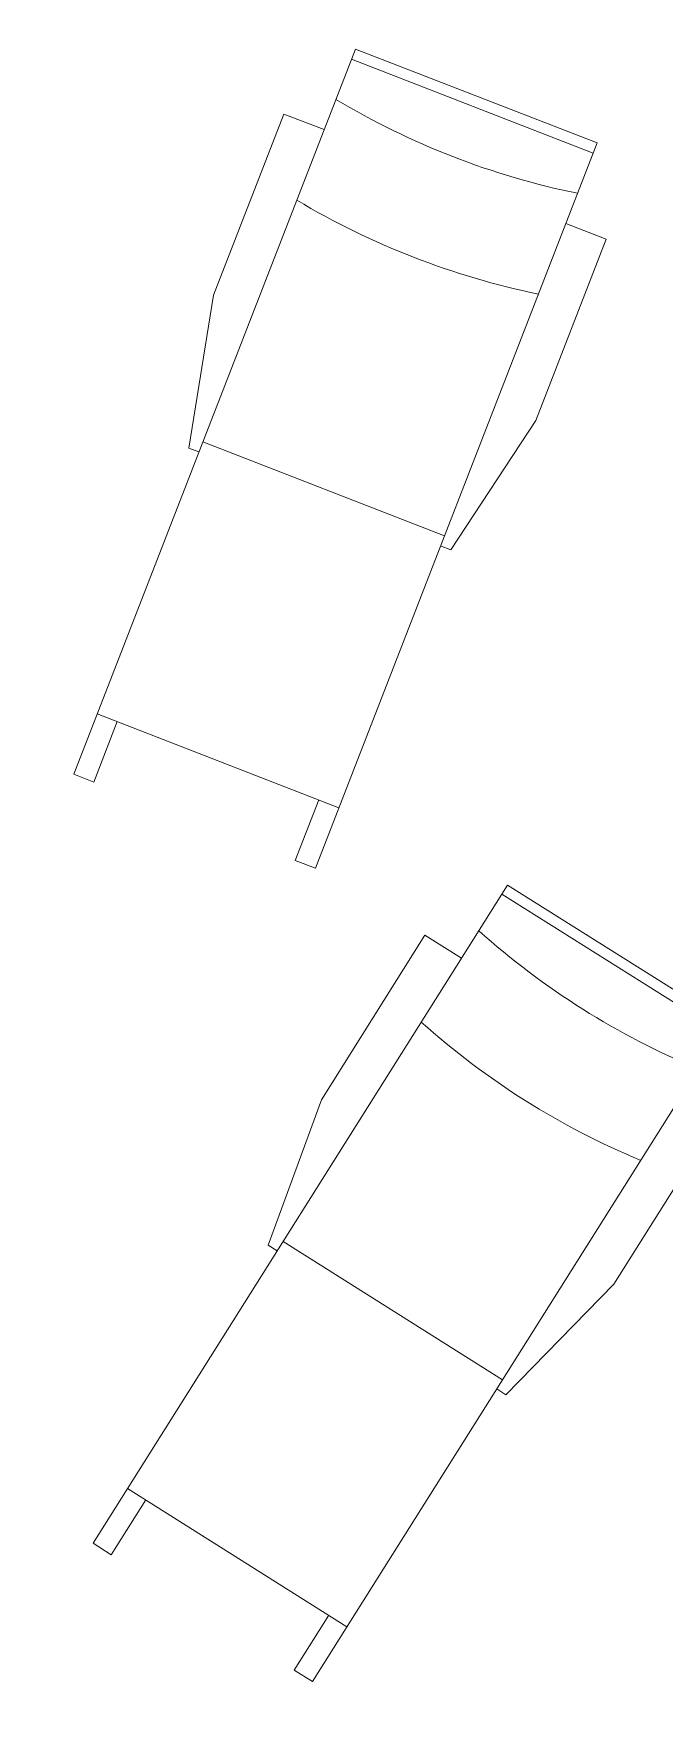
# Model space of a CAD drawing. Header units: inches. Extents: x -422522 to 22891, y -2973 to 414515.
# Drawn here: x 19790.7 to 19892.9, y 4799 to 5069.4 of the extents above; entities that cross this region are included whole.
import ezdxf

# ---------------------------------------------------------------- set-up
doc = ezdxf.new("R2010")
doc.units = ezdxf.units.IN
doc.header["$MEASUREMENT"] = 0
doc.layers.get('0').update_dxf_attribs({"lineweight": 40})
doc.layers.add('ARREDAMENTO', color=8, linetype='Continuous', lineweight=13)

# ---------------------------------------------------------------- blocks, each defined once
blk = doc.blocks.new('SOL')
for p, q in [((-0.6316, 0.1064), (-0.9872, 0.0302)), ((-0.1744, 0.1064), (-0.6316, 0.1064)), ((-0.1744, 0.0048), (-0.1744, 0.1064)), ((-1.6476, -0.6048), (-1.6476, 0.0048)), ((-0.9872, 0.0302), (-0.9872, 0.0048)), ((-0.9618, -0.6048), (-0.9618, 0.0048)), ((0.0034, -0.6048), (0.0034, 0.0048)), ((-0.9872, -0.6302), (-0.9872, -0.6048)), ((-0.1744, -0.6048), (-0.1744, -0.7064)), ((-0.6316, -0.7064), (-0.9872, -0.6302)), ((-0.1744, -0.7064), (-0.6316, -0.7064))]:
    blk.add_line(p, q)
blk.add_lwpolyline([(-1.6476, -0.046), (-1.8, -0.046), (-1.8, 0.0048), (0.0288, 0.0048), (0.0288, -0.6048), (-1.8, -0.6048), (-1.8, -0.554), (-1.6476, -0.554)])
for centre in [(1.4512, -0.3), (1.7052, -0.3)]:
    blk.add_arc(centre, 1.829, 170.4069, 189.5931)

msp = doc.modelspace()

# ---------------------------------------------------------------- block references
at = {"layer": 'ARREDAMENTO'}
for p, xscale, yscale, zscale, rotation in [((19880.90988, 5049.9645), -68.82389210178923, 68.8238921017892, 68.8238921017892, 248.7735717748078), ((19901.62362, 4907.77241), -68.82389210178916, 68.82389210178916, 68.82389210178916, 237.7936038915259)]:
    msp.add_blockref('SOL', p, dxfattribs=dict(at, xscale=xscale, yscale=yscale, zscale=zscale, rotation=rotation))

doc.saveas('drawing.dxf')
